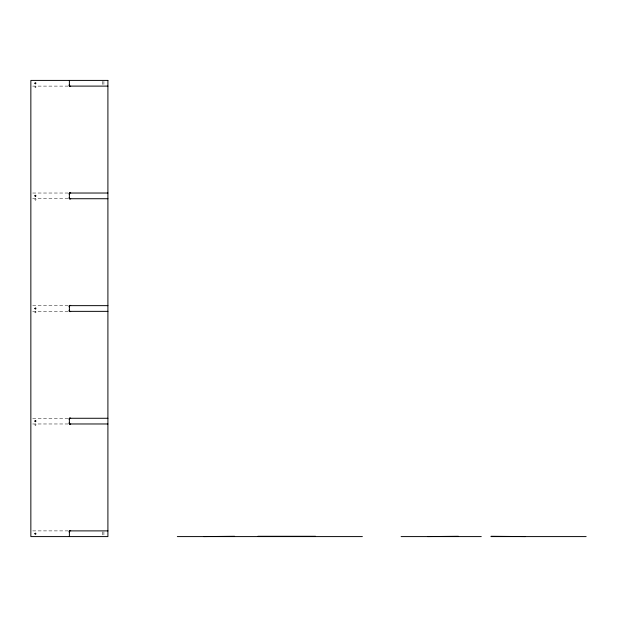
<?xml version="1.0" encoding="UTF-8"?>
<svg xmlns="http://www.w3.org/2000/svg" width="617" height="617" viewBox="0 0 617 617"><rect width="100%" height="100%" fill="white"/><g stroke="black" fill="none" stroke-linecap="round" stroke-linejoin="round"><path stroke-width="0.46" stroke-dasharray="3.08 2.31" d="M32.709 86.11L68.047 86.11M32.709 193.028L68.047 193.028M32.709 198.728L68.047 198.728M32.709 305.646L68.047 305.646M32.709 311.354L68.047 311.354M32.709 418.272L68.047 418.272M32.709 423.972L68.047 423.972M32.709 530.89L68.047 530.89M103.903 81.359L103.903 86.11M103.903 531.839L103.903 536.589M102.669 81.359L102.669 86.11M102.669 531.839L102.669 536.589M34.706 86.843C36.087 89.588 36.688 84.406 34.706 86.843M34.706 199.461C36.071 202.206 36.719 197.031 34.706 199.461M34.706 312.086C36.064 314.832 36.704 309.657 34.706 312.086M34.706 424.704C35.963 427.434 36.827 422.375 34.714 424.635"/><path stroke-width="0.93" d="M107.906 86.11L69.382 86.11A0.941 0.941 0 0 1 69.382 84.784M107.906 193.028L69.382 193.028A0.941 0.941 0 0 0 69.382 194.355M107.906 198.728L69.382 198.728A0.941 0.941 0 0 1 69.382 197.401M107.906 305.646L69.382 305.646L69.382 311.354L107.906 311.354M107.906 418.272L69.382 418.272A0.941 0.941 0 0 0 69.382 419.599M107.906 423.972L69.382 423.972A0.941 0.941 0 0 1 69.382 422.645M107.906 530.89L69.382 530.89A0.941 0.941 0 0 0 69.382 532.216M234.622 536.281L203.803 536.589M257.875 536.281L315.565 536.281M458.4 536.281L427.589 536.589M491.078 536.281L525.36 536.589M177.341 536.589L257.482 536.589M257.875 536.589L362.372 536.589M401.119 536.589L481.26 536.589M491.078 536.589L586.15 536.589M69.382 80.411L69.382 86.11A0.941 0.941 0 0 0 70.708 86.11M69.382 536.589L69.382 530.89A0.941 0.941 0 0 1 70.708 530.89M69.382 306.981A0.941 0.941 0 0 1 69.382 305.646A0.941 0.941 0 0 1 70.708 305.646M70.708 311.354A0.941 0.941 0 0 1 69.382 311.354A0.941 0.941 0 0 1 69.382 310.019M70.708 193.028A0.941 0.941 0 0 0 69.382 193.028L69.382 198.728A0.941 0.941 0 0 0 70.708 198.728M70.708 418.272A0.941 0.941 0 0 0 69.382 418.272L69.382 423.972A0.941 0.941 0 0 0 70.708 423.972M34.861 83.202C35.963 85.393 36.411 81.282 34.861 83.202M34.861 195.82C35.886 198.003 36.503 193.985 34.868 195.766M34.861 308.446C35.84 310.621 36.596 306.595 34.868 308.384M34.861 421.064C35.894 423.262 36.534 419.12 34.861 421.064M34.861 533.69C35.894 535.88 36.534 531.738 34.861 533.69M107.906 80.411L30.85 80.411L30.85 536.589L107.906 536.589L107.906 80.411"/></g></svg>
